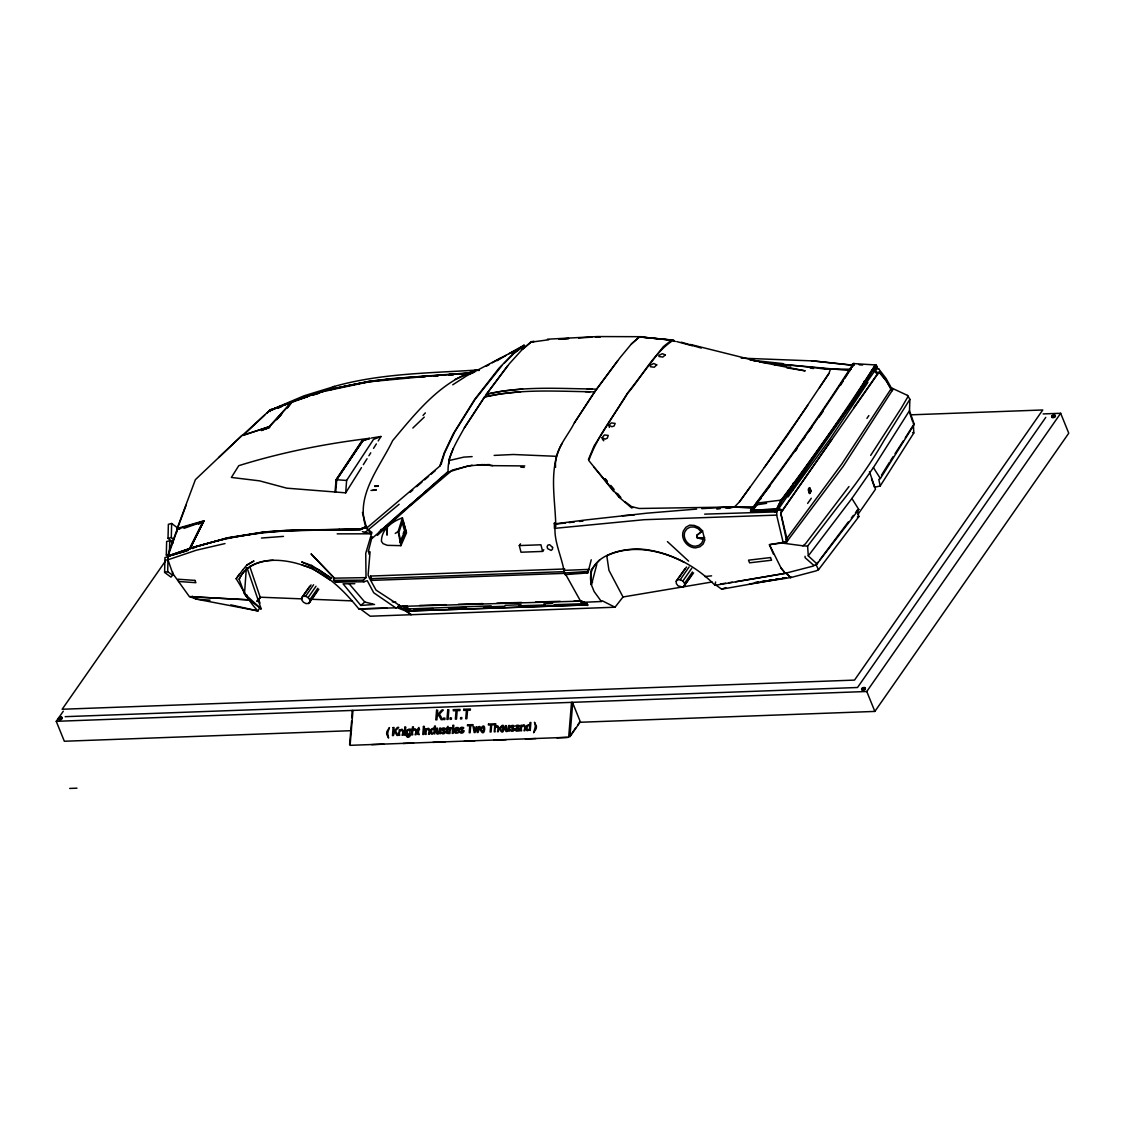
<?xml version="1.0" encoding="UTF-8"?>
<svg xmlns="http://www.w3.org/2000/svg" width="1125" height="1125" viewBox="0 0 1125 1125"><rect width="100%" height="100%" fill="white"/><g stroke="black" fill="none" stroke-linecap="round" stroke-linejoin="round"><path stroke-width="1.5" d="M873.661 367.819L878.639 368.775L886.078 378.478L891.253 387.816L907.622 395.452L909.886 399.347L909.506 410.639L873.408 467.606L851.892 498.488L808.284 555.891L817.017 563.92L858.797 509.512L851.892 498.488M750.656 512.044L750.684 510.216L778.627 509.077L775.181 510.427L750.586 512.044L755.48 506.067M164.602 572.414L164.967 557.55L168.061 556.777L167.695 571.641L172.603 575.283L170.944 577.125L164.602 572.414L167.695 571.641M168.609 556.734L166.303 555.033L166.641 541.505L169.734 540.731L172.955 543.122M172.083 541.378L168.019 538.369L168.37 524.306L171.647 523.491L176.878 527.372L176.752 532.069M169.481 550.87L169.734 540.731M173.911 539.508L171.295 537.553L171.647 523.491M172.603 575.283L172.673 571.978M421.622 494.888L406.181 508.542L448.116 472.177C447.23 455.78 456.891 441.647 464.386 427.809L484.538 396.942C519.061 388.856 554.977 391.233 590.119 391.767L594.591 392.006L620.072 357.637L631.364 344.011L639.422 336.881L673.763 340.355L639.422 336.881L631.364 344.011M809.677 490.641L809.634 492.609L810.787 491.105L809.733 488.517L808.861 491.808L808.65 490.205M809.747 487.941L808.692 488.194L808.284 490.05L809.606 493.481L811.153 491.259L809.747 487.8M783.253 542.812L776.658 515.109L776.812 511.875L778.894 508.43L782.494 510.244L780.82 513.323L787.472 540.914L783.253 542.812L769.43 544.669L781.059 568.027L785.264 573.314L786.277 573.131L790.636 577.603L816.23 570.839L818.522 569.714L858.839 516.656L857.503 510.019L858.797 509.512M790.889 490.669L791.058 487.336M791.564 490.641L791.803 485.648M792.577 488.377L792.83 483.398M863.55 386.409L863.789 381.417M864.211 386.381L864.464 381.403M372.136 536.667L368.395 551.152L370.069 551.897L368.114 574.945L369.408 578.138L376.059 590.105L401.034 606.403L580.359 601.13M793.111 489.783L793.491 483.37M246.347 567.928L244.505 593.775L249.089 599.92L189.352 596.573L172.702 573.398L167.78 559.294L167.752 556.256L198.366 545.836L227.081 538.228L263.953 532.308L286.172 530.775L359.859 529.397L366.539 526.922L360.605 528.989L286.439 530.325L264.248 531.942L227.32 537.806L190.069 548.367L227.447 538.045L264.319 532.041L286.566 530.564L360.759 529.003M362.897 440.873L336.22 479.939L362.152 440.958L369.717 438.539L368.803 438.412C324.788 443.813 281.109 452.461 238.767 465.68L231.384 477.436L259.552 480.853L286.748 488.166L345.698 492.834L346.613 480.445L373.514 439.397L380.981 436.5L378.197 440.944M352.969 710.409L350.1 745.327L568.659 737.283L571.528 702.366M572.695 703.013L569.925 736.706L580.317 721.786M349.608 744.637L351.591 721.181M351.872 717.82L352.153 710.438M334.913 491.541L335.7 491.85L336.755 479.756L362.77 440.634M335.039 491.766L336.108 479.7L362.039 440.719L369.591 438.3M794.236 483.342L849.839 405L875.405 365.006L876.881 366.863L874.8 368.381L875.166 365.977M715.584 581.991L715.064 585.323L786.291 573.159L790.608 577.561L791.016 576.942M360.605 528.989L365.794 526.781C355.205 495.717 379.87 467.072 392.625 440.663C415.702 413.198 439.397 382.795 474.567 370.702L469.125 373.261L457.144 374.105M874.8 368.381L875.405 365.006M555.37 523.955C552.98 539.592 561.277 555.159 563.92 570.389L565.214 574.608L587.925 572.934L591.23 559.786M168.075 556.411L168.778 551.981L177.23 529.172L203.175 521.395L189.83 548.888L167.752 556.256L170.944 555.595M168.37 555.103L177.384 529.678M586.941 573.216L588.825 569.391L563.92 570.389M778.106 505.87L781.298 500.048L778.753 505.012M370.575 576.056L370.884 578.686L564.047 571.655L564.736 573.356L371.573 580.402L370.575 576.056L564.764 568.983M366.539 526.922L360.098 529.945L339.033 529.987L339.216 529.284M596.798 564.413L591.413 584.873L594.113 591.525L601.383 601.509L602.283 600.806L615.023 607.219L623.011 596.981L608.948 570.319L606.797 555.862M400.894 545.667L398.152 531.478L402.427 517.866C392.119 521.423 381.389 529.298 381.431 541.35L383.077 543.656L387.309 545.33L400.894 545.667L406.519 532.786L402.427 517.866M602.1 437.737L604.336 434.981L608.245 435.389L607.303 438.159L605.236 439.116L602.1 437.737L602.719 439.777M441.042 464.47L444.656 452.784L454.655 432.028L475.017 399.487L501.722 365.864M365.878 527.864L371.925 532.477L365.737 553.331L366.019 577.631L363.262 580.191L333.492 580.331L334.364 578.152L311.203 554.02L334.364 578.152L366.019 577.631M808.284 555.891L807.609 546.117L838.575 505.744A713.264 381.881 -16.8 0 0 883.983 440.578L909.886 399.347M366.525 528.202L439.819 466.102L444.305 452.7L453.22 433.87L474.666 399.417L498.938 368.269L513.478 353.447L524.053 345.22L521.859 347.92M179.662 529.284L177.131 528.483L195.384 479.658L241.945 435.488L269.48 426.769L292.162 401.878C333.619 385.622 378.155 379.083 422.423 376.439M177.3 528.989L186.089 505.308M403.242 533.503L403.903 531.731L405.97 531.337L402.947 520.608L398.841 532.42L401.273 544.416L401.034 541.828L405.97 531.337M453.206 448.608L448.762 460.069L448.819 463.894M239.569 573.834L236.166 578.756C243.155 589.753 248.583 601.523 258.005 610.945L259.298 608.442L261.155 608.85L247.036 567.844M781.298 500.048L777.755 509.105L774.914 511.706L776.517 508.795M249.089 599.92L244.575 593.944L239.161 579.263C249.694 555.806 281.995 558.056 302.344 565.116C325.702 572.175 343.87 590.47 358.833 608.92L397.392 607.767L405.914 611.072L587.798 604.898L405.914 611.072L410.414 608.864L491.175 605.841M608.85 425.25L611.283 422.916L615.15 423.394L614.109 426.023L611.944 426.712L608.85 425.25L609.398 427.416M875.897 364.992L850.627 403.805L812.166 459.014L781.791 500.02L778.331 509.077L750.572 510.23L756.155 503.212M256.725 601.031L260.367 597.206L257.456 601.481L260.367 597.206L302.034 598.88M588.417 459.506L594.098 445.978L627.469 393.202L663.272 346.711L671.723 339.975L639.422 336.881L641.447 336.698L597.403 336.558L547.453 339.202M272.7 409.866L271.069 409.5L270.141 411.567L269.241 410.625L304.031 395.803L334.462 386.466M617.667 360.717L595.505 390.502L574.383 422.845C567.323 436.795 553.795 450.577 555.595 467.198M562.191 443.278C547.945 468.506 555.483 499.177 555.778 526.655M852.511 366.595L854.002 363.544C823.43 411.356 790.748 457.819 756.675 503.198L756.928 504.858M203.175 521.395L189.534 548.494L167.934 555.919M190.181 548.606L203.948 520.805L190.069 548.367M865.209 688.598L861.652 688.894L865.055 688.219A1.828 0.886 -22.1 0 0 864.098 687.487A1.828 0.886 -22.1 0 0 862.045 688.331L862.2 688.711M867.839 382.458L830.447 438.441L788.077 496.913M399.825 542.053L404.775 531.562L401.752 520.833M239.161 579.263C244.73 566.03 259.805 560.784 273.192 560.25M909.506 410.639L914.245 424.406L880.383 478.519L878.822 479.433L880.2 486L874.477 487.28L871.509 478.73M774.914 511.706L776.461 509.034M439.819 466.102L441.464 463.261M399.122 604.673L397.617 607.177L405.323 609.778L409.739 610.27L409.612 608.878L410.414 608.864L406.35 611.367M871.425 371.152L874.603 371.095L877.233 374.288L879.258 372.066L886.036 380.208L892.167 390.684L891.253 387.816L892.758 389.686L843.188 466.369L786.811 541.716L769.43 544.669L773.494 554.245M905.259 437.92L913.416 424.983L913.809 432.984L880.2 486M840.431 385.397L843.145 381.037M844.959 378.113L854.002 363.544M881.48 475.144L889.467 462.291M345.698 492.834L361.477 467.634M363.333 464.667L367.045 458.733M368.902 455.766L370.758 452.798M373.542 448.355L376.341 443.911M865.913 381.347L875.742 365.948M864.323 383.639L850.472 404.972L794.855 483.314M870.666 455.428L901.322 408.009L907.72 397.041L907.622 395.452M890.395 460.856L893.18 456.553M895.036 453.684L903.403 440.775M875.25 365.02C845.606 411.187 814.022 456.117 781.144 500.048L780.919 501.005L792.534 485.62M464.386 427.809L486.478 394.186L507.67 365.695M574.383 422.845L594.591 392.006M739.308 502.13L787.05 435.923L828.773 373.613M819.492 387.633L828.816 373.697L830.573 368.972L851.372 369.253M565.973 574.959L581.259 602.395L582.033 601.256M807.722 405.38L764.339 467.494M795.333 451.181L797.259 448.355M803.025 439.917L804.952 437.105M853.706 407.883L877.95 373.247L875.306 370.055L871.931 369.886M866.925 418.387L868.852 415.575M166.303 559.828L62.156 709.256L854.508 680.105L1042.748 409.978L911.278 414.816M351.492 730.673L64.336 741.248L56.25 721.322L63.281 711.225M318.811 589.289L309.923 602.03L308.489 603.478L306.028 603.577L303.483 602.269L301.823 600.075L301.669 597.825L309.713 586.294M301.669 597.825L311.091 584.93M303.103 596.377L305.564 596.278L313.608 584.761M309.923 602.03L309.783 599.78L308.109 597.586L316.012 586.252M309.783 599.78L317.812 588.248M308.489 603.478L316.519 591.961M470.025 373.767L474.553 371.911L474.989 370.392L468.942 372.867L392.217 378.591L369.183 381.319L331.017 389.095L301.275 398.166L269.241 410.625L286.847 403.847M543.811 549.703L542.616 551.419L520.988 552.22L519.3 545.569L520.509 543.853M693.605 572.864L683.227 587.137L678.066 585.886L676.35 583.622L676.195 581.302L685.111 568.519M676.195 581.302L686.587 567.028M570.066 736.003L575.803 727.762M577.702 725.02L579.614 722.278L874.856 711.422L1068.75 433.195L1060.664 413.283L1043.114 413.93M677.672 579.811L680.217 579.712L689.119 566.93M684.703 585.647L684.548 583.327L682.833 581.062L691.748 568.28M684.548 583.327L692.466 571.964M683.227 587.137L691.144 575.775M857.714 514.744L875.489 489.248L869.47 471.698M1045.758 417.375L857.517 687.502L65.166 716.667M56.25 721.322L866.77 691.495L1060.664 413.283M775.125 510.441L793.266 485.592M807.638 503.438L811.294 498.248M831.614 439.72L780.722 513.127L786.853 541.969M808.847 431.452L811.884 427.177M818.972 417.22L823.022 411.525M750.234 486.886L739.28 502.045L734.484 506.995L752.752 508.247M875.306 370.055L778.177 509.442L781.777 511.256L879.075 372.009L886.795 381.698L891.689 390.488M848.981 486.548L805.416 543.853L802.842 545.808L780.258 542.798M875.011 367.102L875.883 365.948M848.278 521.958L819.773 559.898M851.358 517.978L853.411 515.334M855.464 512.677L857.503 510.019M770.358 485.508L756.675 503.198L761.344 498.192M817.917 562.303L816.047 564.708L818.522 569.714M874.603 371.095L876.909 368.227M242.662 570.066L236.166 578.756M287.353 408.052L292.162 401.878M242.564 570.178L246.811 565.073L253.772 561.094L246.811 565.073M599.822 559.688L591.384 569.531L590.653 572.513L591.413 584.873C584.1 554.948 625.261 546.37 646.847 549.759C673.003 553.655 696.572 566.634 715.064 585.323L715.458 584.733L721.617 589.177L786.08 577.814M287.831 407.039L291.586 402.047L269.255 426.586L243.042 435.459M276.469 419.555L282.22 413.241M276.82 419.611L281.503 414.478M423.028 415.406L425.363 412.903M504.141 363.389L513.83 353.517L523.209 346.556M412.861 428.02L424.266 417.094M242.873 434.967L268.847 411.103L291.586 402.047M244.322 434.264L264.769 414.984M696.966 535.261L702.478 530.817L698.85 527.33L694.364 525.431L689.653 525.15L685.842 527.302L683.381 530.944A12.08 10.336 46.9 0 0 695.587 547.875L699.891 546.792L703.181 544.022L704.841 539.958L702.478 530.817L701.198 531.83L698.133 528.652L694.28 527.02L690.356 527.048L687.052 528.778L684.872 531.759A10.35 8.845 46.9 0 0 695.334 546.244L699.019 545.316L701.831 542.939L703.252 539.452L697.275 537.877L696.966 535.261L702.478 530.817M377.339 535.373L408.966 506.869L452.363 470.039L472.106 465.159M372.614 537.919L448.116 472.177L467.353 466.102L482.245 464.583L492.75 465.652L524.77 465.933M817.017 563.92L813.108 566.114L785.264 573.314M379.308 531.788L405.534 508.472M522.38 349.439L531.366 341.958L534.15 341.438L531.281 341.663L522.38 349.355L509.33 363.755L486.45 394.2C520.973 386.1 556.889 388.477 592.031 389.011L596.517 389.25M424.209 492.609L447.37 472.12M410.231 492.216L412.805 489.994M416.644 486.661L421.959 482.105M424.603 479.812L428.583 476.395M431.241 474.117L435.22 470.7M354.839 583.678L343.069 583.847L360.802 605.433L364.795 602.03L372.952 604.041M364.303 533.095L399.15 504.253M266.878 413.297L268.847 411.103M1052.17 415.941C1060.144 418.191 1047.403 414.352 1054.055 416.883M395.227 533.447L398.152 531.478M452.714 384.806L466.819 375.736L524.545 345.572M497.039 360.689L506.011 355.43M509.006 353.672L524.053 345.22M486.323 366.244L489.333 364.514M492.342 362.77L501.37 357.567M511.594 352.913L523.097 346.387M468.506 374.386L474.553 371.911M333.492 580.331L335.475 581.977L336.938 581.259M58.345 718.692C65.025 713.869 60.216 721.392 58.345 718.692A1.828 0.886 -22.1 0 1 59.484 717.398A1.828 0.886 -22.1 0 1 61.495 717.159M58.458 719.002L61.608 717.455M58.753 719.367L61.903 717.82M852.427 364.078L853.481 363.572M853.13 364.064L854.184 363.544M192.586 548.592L198.366 545.836L189.534 548.494M358.833 608.92L386.916 608.147M606.867 555.736C631.364 544.078 660.966 549.998 684.07 562.331M362.152 528.37L366.356 526.486M261.52 430.622L269.255 426.586M278.128 407.883L281.152 406.575M455.147 379.392L475.087 370.856L469.167 373.43M198.197 523.898L202.781 521.93M265.247 429.23L269.789 427.317L261.759 430.341M198.788 523.856L203.541 521.873M400.486 606.009L397.617 607.177L409.739 610.27L406.772 606.656M278.17 408.009L281.222 406.772M374.583 604.448L360.802 605.433M298.153 399.811L307.73 396.647M269.241 410.625L307.983 396.394M721.617 589.177L725.822 587.587M809.634 492.764L810.422 492.469M188.255 549.45L172.519 555.047L188.142 550.434M183.98 528.342L202.753 521.817M335.475 581.977L363.923 581.808L367.256 580.669L373.725 592.762L396.281 608.217M474.989 370.392L479.095 369.97M474.384 371.475L469.125 373.261L422.002 376.495M312.947 394.875L319.556 392.864M327.825 390.333L334.448 388.645M312.694 395.142L319.303 393.131M327.572 390.614L369.028 381.783L425.433 376.481M177.131 528.483L203.948 520.805M167.752 556.256L186.328 550.927M198.464 546.089C236.25 534.431 275.78 529.987 315.225 530.255M166.303 555.033L169.397 554.259M168.019 538.369L171.295 537.553M449.578 460.448L463.823 457.116L472.12 456.609M224.986 543.572L196.425 550.195L167.92 559.8L168.047 557.325M333.295 386.719C380.827 373.106 430.383 373.177 479.278 369.886M409.612 608.878L405.323 609.778L406.153 610.481M337.767 387.956L369.267 381.403L392.344 378.83M486.478 394.186L502.917 391.092L522.619 389.011M484.566 396.942L500.991 393.848L520.706 391.753M786.291 573.159L735.708 581.737M857.362 516.923L858.839 516.656M712.111 581.977L623.011 596.981M790.608 577.561L749.405 583.945M755.142 582.666L758.559 582.117M761.977 581.569L765.38 581.02M768.797 580.472L772.214 579.923M779.048 578.812L775.631 579.361L778.936 578.812M785.869 577.716L782.466 578.264L785.827 577.716M371.222 438.047L380.981 436.5M754.805 582.666L758.25 582.117M761.695 581.569L765.141 581.006M768.586 580.458L772.031 579.909M532.111 342.014L548.803 339.75M758.011 504.619L766.589 503.325M720.52 583.987L725.583 583.242M728.958 582.75L732.333 582.244M727.031 507.938L733.964 506.981L639.141 508.486L632.517 506.841L631.702 507.994L619.355 497.377L594.084 467.297M728.62 507.909L733.795 507.206M781.959 500.02L755.986 503.227C790.059 457.847 822.741 411.384 853.312 363.572L876.066 364.992L877.416 366.877M716.836 509.105L720.253 508.683M725.4 508.036L733.964 506.981M696.628 509.077L646.987 513.169L586.027 519.919L555.427 523.8L555.047 525.712L554.372 523.153L555.103 524.138L565.566 522.984M569.053 522.605L574.27 522.014M579.502 521.438L582.989 521.058M370.983 490.458L376.172 489.895M704.827 576.562L711.577 575.845M372.614 490.388L376.059 490.022M374.794 486.211L378.281 485.873L374.864 486.155M558.9 339.159L568.688 338.344M701.761 508.655L734.513 506.714L753.637 506.869M433.673 375.848L438.623 375.455M261.45 538.045L283.486 536.386M453.712 374.344L448.58 374.695L453.516 374.681M568.603 338.681L560.334 339.159M578.587 338.02L591.905 337.134M564.553 572.977L587.348 571.528M374.752 486.422L378.197 486.211M448.931 374.611L453.994 374.316M622.294 515.728L634.092 515.067M776.658 515.109L644.273 519.694L554.428 528.384L554.372 523.153M380.953 529.523L384.441 529.355M494.17 455.4L513.281 454.5L556.369 456.314M581.259 602.395L601.383 601.509M519.3 545.569L540.928 544.781L542.616 551.419M356.273 581.077L336.755 581.541M505.223 605.306L521.016 604.716M543.839 603.858L552.614 603.534M615.023 607.219L370.209 616.219L359.761 608.484M862.045 688.331L865.055 688.219M371.686 744.637L383.906 744.188M403.13 743.47L413.62 743.091M432.83 742.387L445.064 741.938M464.273 741.22L474.764 740.841M493.987 740.138L506.208 739.688M525.431 738.97L535.908 738.591M556.875 737.817L567.366 737.438M69.708 788.442L76.978 788.175M477.309 464.991L489.417 464.569M704.658 514.139L776.812 511.875M413.845 609.216L433.111 608.597M448.875 608.077L466.383 607.514M483.905 606.952L504.914 606.277M518.92 605.812L545.203 604.969M553.95 604.688L587.236 603.605M402.047 605.967L407.32 605.812M419.611 605.447L445.964 604.673M458.269 604.308L482.864 603.591M496.913 603.169L521.508 602.452M535.57 602.044L560.166 601.312M574.214 600.905L581.245 600.694M422.128 376.734L425.531 376.65M697.275 537.877L704.714 537.694L697.43 537.736L697.12 535.106M337.177 533.855L371.334 533.812L366.075 527.541M570.417 573.328L575.663 573.202M343.673 581.133L347.034 581.062M437.541 376.2L434.18 376.242L437.484 376.087M741.248 358.144L813.516 360.928L853.959 365.302M595.223 336.909L600.398 336.938M587.166 388.884L592.031 389.011M585.253 391.641L590.119 391.767M310.711 599.231L352.392 600.891M392.231 601.819L395.733 602.016M802.842 545.808L807.609 546.117M773.831 364.43L778.978 364.767M859.163 364.809L862.608 365.034M520.777 467.156L524.222 467.395M819.675 368.438L830.011 369.155L759.811 362.067M336.755 479.756L346.613 480.445M774.07 364.345L779.105 364.725M210.038 600.188L196.411 599.133L189.816 596.7L249.145 599.836L261.155 608.85L244.505 593.775L247.373 595.491M850.359 370.589L771.961 363.403M781.341 365.723L786.473 366.131M753.961 360.928L758.742 361.308M790.945 365.653L787.528 365.358L790.917 365.667M824.906 368.705L830.011 369.155M810.295 368.184L813.642 368.494M475.777 370.139L479.25 370.477M811.519 360.788L853.706 365.386M750.038 360.056L782.958 363.6M772.397 364.078L784.533 365.442M483.947 464.583L492.75 465.652M676.758 341.578L692.198 345.741M675.366 341.395L672.089 340.988C652.964 354.178 642.319 376.172 627.525 393.483C614.109 415.448 597.459 435.994 588.783 460.505L613.73 491.569M875.461 368.269L878.639 368.775M786.797 367.833L805.205 370.856L761.695 362.264L690.441 344.461M230.794 604.87L258.005 610.945L196.411 599.133L192.262 596.166M362.419 531.661L371.334 533.812M681.272 342.197L701.297 348.075M302.344 565.116L311.977 568.308L330.019 579.994M912.586 432.577L913.809 432.984M402.989 606.797L410.344 609.328M632.967 507.642L624.867 501.623M1052.902 415.448L1054.786 416.391M680.217 579.712L682.833 581.062M305.564 596.278L308.109 597.586M583.369 602.381L586.322 604.055M583.439 601.65L587.292 604.111M405.914 611.072L411.244 614.714L405.098 610.369M581.962 601.256L587.559 605.503M271.069 409.5L271.772 410.063L272.714 408.712M813.881 565.425L805.148 557.747L805.022 556.298M667.434 541.617L688.598 561.108M852.525 364.078L853.256 364.809M364.795 602.03L349.144 583.819M913.106 423.042L914.245 424.406M605.194 478.673L607.43 481.373M610.791 485.409L614.138 489.445M617.498 493.481L620.845 497.517L619.355 497.377L618.609 495.97M781.059 568.027L785.306 573.3M892.758 389.686L891.52 388.153L841.894 463.866L786.009 539.564L786.811 541.716M604.856 478.969L607.022 481.711M615.712 492.694L618.975 496.814M808.636 492.131L809.606 493.481M809.733 488.517L810.436 489.544L808.945 488.813M873.408 467.606L880.383 478.519M590.878 579.473L592.566 582.342M866.77 691.495L874.856 711.422M572.428 702.323L580.514 722.25M258.412 599.119L260.044 603.141M363.262 580.191L363.923 581.808M370.884 578.686L371.573 580.402M241.945 435.488L218.784 457.467M249.736 566.381L260.269 597.445M909.548 412.439L912.6 421.537M603.098 438.778L603.731 440.817M362.433 512.423L366.3 526.964M368.395 551.152L369.281 554.597M565.158 573.441L565.214 574.608M862.959 383.681L863.086 388.448M1052.789 415.181A1.828 0.886 -22.1 0 1 1054.786 414.942A1.828 0.886 -22.1 0 1 1054.673 416.123M1053.942 416.616A1.828 0.886 -22.1 0 1 1051.945 416.855A1.828 0.886 -22.1 0 1 1052.058 415.673M1053.998 415.631A1.828 0.886 -22.1 0 1 1055.081 416.784A1.828 0.886 -22.1 0 1 1052.17 417.558A1.828 0.886 -22.1 0 1 1053.548 415.744M61.791 717.525A1.828 0.886 -22.1 0 1 60.637 718.833A1.828 0.886 -22.1 0 1 58.641 719.072M864.408 688.233A1.828 0.886 -22.1 0 1 864.872 689.625A1.828 0.886 -22.1 0 1 862.087 690.173A1.828 0.886 -22.1 0 1 863.522 688.416M61.495 717.82A1.828 0.886 -22.1 0 1 61.678 719.086A1.828 0.886 -22.1 0 1 59.245 719.916A1.828 0.886 -22.1 0 1 59.062 718.65M59.4 718.383A1.828 0.886 -22.1 0 1 60.244 717.961M864.661 688.781A1.828 0.886 -22.1 0 1 862.608 689.625A1.828 0.886 -22.1 0 1 861.652 688.894M445.444 731.559C445.908 734.133 441.07 734.85 441.267 732.066C444.544 734.077 445.134 731.447 441.591 729.9C440.831 726.623 447.609 728.114 444.6 729.38C441.352 727.58 443.391 730.772 445.444 731.559M463.866 730.884C464.33 733.444 459.492 734.175 459.689 731.391C462.966 733.402 463.556 730.772 460.012 729.225C459.253 725.948 466.031 727.439 463.022 728.705C459.773 726.905 461.812 730.097 463.866 730.884M514.434 729.028C514.884 731.587 510.047 732.319 510.244 729.52C513.52 731.545 514.125 728.916 510.567 727.369C509.822 724.092 516.6 725.583 513.577 726.848C510.328 725.048 512.367 728.227 514.434 729.028M387.577 732.881L388.561 738.07L386.691 734.259A7.706 6.398 -68.6 0 1 386.902 731.559L389.419 727.58L387.577 732.881M418.43 732.994L419.231 734.611L417.6 734.245L417.192 729.703L418.894 727.411L419.527 729.619L418.697 729.647L418.43 732.994M447.497 731.925L448.298 733.542L446.681 733.177L446.259 728.634L447.961 726.328L448.594 728.55L447.778 728.578L447.497 731.925M535.5 726.131L533.63 732.727L536.147 728.761A7.706 6.398 -68.6 0 0 536.372 726.061L534.487 722.25L535.5 726.131M518.822 726.483C515.053 727.411 513.577 732.291 518.513 730.941L519.413 730.913C524.095 721.378 509.597 726.82 518.822 726.483M454.416 730.42L454.655 732.192A2.573 2.138 -68.6 0 0 455.639 733.191L458.128 732.825A1.913 1.589 -68.6 0 0 458.831 731.841C457.256 733.556 451.308 730.617 459.141 730.252C460.012 726.23 453.952 726.764 454.416 730.42M751.289 510.202L751.247 512.03L757.125 504.858L756.872 503.184L751.289 510.202M480.234 729.478C485.227 741.038 486.928 717.567 480.234 729.478M499.57 728.761C504.562 740.32 506.264 716.864 499.57 728.761M403.27 730.913L402.933 735.202L402.047 735.23C405.197 728.859 397.758 728.972 399.727 735.314L398.827 735.356L399.305 729.562L400.148 730.266L401.316 729.408A2.545 2.123 -68.6 0 1 402.455 729.45L403.27 730.913M416.292 730.434L415.969 734.723L415.069 734.752C418.233 728.381 410.794 728.494 412.762 734.836L411.863 734.864L412.523 726.877L413.423 726.834L413.184 729.788L414.337 728.93A2.545 2.123 -68.6 0 1 415.491 728.972L416.292 730.434M429.694 729.942L429.37 734.231L428.47 734.259C431.634 727.889 424.181 728.002 426.15 734.344L425.264 734.372L425.728 728.592L426.572 729.295L427.739 728.438A2.545 2.123 -68.6 0 1 428.878 728.48L429.694 729.942M436.219 731.981L437.006 733.95A2.545 2.109 -68.6 0 0 438.159 733.992L439.327 733.12L440.156 733.823L440.634 728.044L439.734 728.072L438.694 732.938A1.631 1.364 -68.6 0 1 437.527 733.134L437.428 728.156L436.528 728.198L436.219 731.981M498.67 727.397L498.347 731.686L497.447 731.728C500.611 725.344 493.172 725.456 495.141 731.812L494.241 731.841L494.902 723.839L495.802 723.811L495.548 726.75L496.716 725.906A2.545 2.123 -68.6 0 1 497.869 725.934L498.67 727.397M505.209 729.436L505.997 731.405A2.545 2.109 -68.6 0 0 507.15 731.447L508.303 730.589L509.147 731.292L509.611 725.498L508.725 725.541L507.67 730.406A1.631 1.364 -68.6 0 1 506.503 730.603L506.419 725.625L505.519 725.653L505.209 729.436M525.164 726.427L524.841 730.716L523.941 730.744C527.105 724.373 519.666 724.486 521.634 730.828L520.734 730.87L521.212 725.077L522.042 725.78L523.209 724.922A2.545 2.123 -68.6 0 1 524.362 724.964L525.164 726.427M387.127 531.028L387.014 535.163L387.352 527.822L387.127 531.028M406.378 732.234L406.73 734.386A2.039 1.688 -68.6 0 0 407.742 735.103C411.848 733.331 408.108 738.295 406.252 735.666C408.445 741.038 413.606 731.841 411.019 729.127L410.091 729.605A2.278 1.898 -68.6 0 0 409.148 729.098L407.166 729.97L406.378 732.234M430.58 731.348L430.945 733.5A2.039 1.688 -68.6 0 0 431.944 734.217L433.913 733.373L434.742 734.034L435.403 726.033L434.517 726.061L434.292 728.719A2.278 1.898 -68.6 0 0 433.35 728.213L431.367 729.07L430.58 731.348M526.064 727.833L526.416 729.984A2.039 1.688 -68.6 0 0 527.414 730.702L529.383 729.858L530.227 730.519L530.887 722.517L529.987 722.545L529.777 725.203A2.278 1.898 -68.6 0 0 528.82 724.697L526.852 725.569L526.064 727.833M481.148 729.436C483.764 736.594 484.72 722.011 481.148 729.436M500.484 728.733C503.1 735.877 504.056 721.294 500.484 728.733M393.131 727.58L392.47 735.581L393.384 735.553L394.805 731.517L396.942 735.427L398.152 735.37L395.494 730.772L398.686 727.383L397.434 727.425L393.722 731.517L394.045 727.552L393.131 727.58M404.719 729.366L404.241 735.145L405.141 735.117L405.619 729.323L404.719 729.366M404.902 727.158L404.803 728.269L405.703 728.227L405.802 727.116L404.902 727.158M410.006 730.533L409.781 733.289C406.448 737.452 406.603 727.341 410.006 730.533M423.45 726.469L422.789 734.47L423.717 734.428L424.378 726.441L423.45 726.469M434.222 729.647L433.997 732.403C430.664 736.552 430.819 726.441 434.222 729.647M436.584 710.269L435.797 719.859L436.908 719.817L437.175 716.498L438.595 714.994L441.169 719.663L442.617 719.62L439.439 714.094L443.264 710.016L441.773 710.072L437.302 714.98L437.695 710.227L436.584 710.269M443.798 718.228L443.686 719.578L444.853 719.536L444.966 718.186L443.798 718.228M447.75 709.861L446.962 719.452L448.073 719.409L448.861 709.819L447.75 709.861M450.281 717.989L450.169 719.339L451.336 719.297L451.448 717.947L450.281 717.989M449.522 727.72L449.044 733.5L449.944 733.472C449.367 728.817 453.417 727.467 450.422 727.678L449.522 727.72M453.417 709.65L453.319 710.789L456.061 710.691L455.372 719.142L456.483 719.1L457.172 710.648L459.942 710.536L460.027 709.397L453.417 709.65M452.756 727.594L452.278 733.387L453.178 733.345L453.656 727.566L452.756 727.594M452.939 725.386L452.855 726.497L453.741 726.469L453.839 725.358L452.939 725.386M460.645 717.609L460.533 718.959L461.7 718.917L461.812 717.567L460.645 717.609M463.781 709.27L463.697 710.409L466.439 710.297L465.736 718.763L466.847 718.72L467.55 710.269L470.306 710.156L470.405 709.017L463.781 709.27M467.564 724.852L467.48 725.794L469.772 725.709L469.195 732.755L470.109 732.727L470.7 725.681L472.992 725.597L473.077 724.641L467.564 724.852M488.517 724.078L488.433 725.02L490.725 724.936L490.134 731.995L491.062 731.953L491.639 724.908L493.945 724.823L494.03 723.867L488.517 724.078M518.752 728.142C518.456 733.008 513.408 727.706 518.752 728.142M529.692 726.131L529.467 728.888C526.134 733.05 526.289 722.939 529.692 726.131M552.614 547.453L552.445 549.352L551.095 550.406L547.608 548.648L547.102 546.652L547.903 545.077L549.633 544.669L552.614 547.453M479.095 726.623L477.802 731.067L477.028 726.708L476.212 726.736L474.708 731.194L474.145 726.806L473.161 726.848L474.202 732.572L475.045 732.544L476.494 728.255L477.225 732.459L478.083 732.431L480.08 726.595L479.095 726.623M455.653 729.084L455.414 729.83L458.241 729.717L458.016 728.719A1.533 1.266 -68.6 0 0 456.961 728.114L455.653 729.084M656.719 364.88L654.286 367.228L650.433 366.736L650.18 365.344L653.653 363.473L656.719 364.88M665.325 354.909L662.822 357.061L659.011 356.527L658.884 355.387L662.4 353.686L665.325 354.909M770.484 557.564L748.519 560.166L749.587 562.823L771.567 560.222L770.484 557.564M194.948 580.402L177.919 579.206L178.847 581.512L195.891 582.694L194.948 580.402M311.695 565.453L301.641 561.952L319.191 569.925L331.678 578.475L311.695 565.453"/></g></svg>
